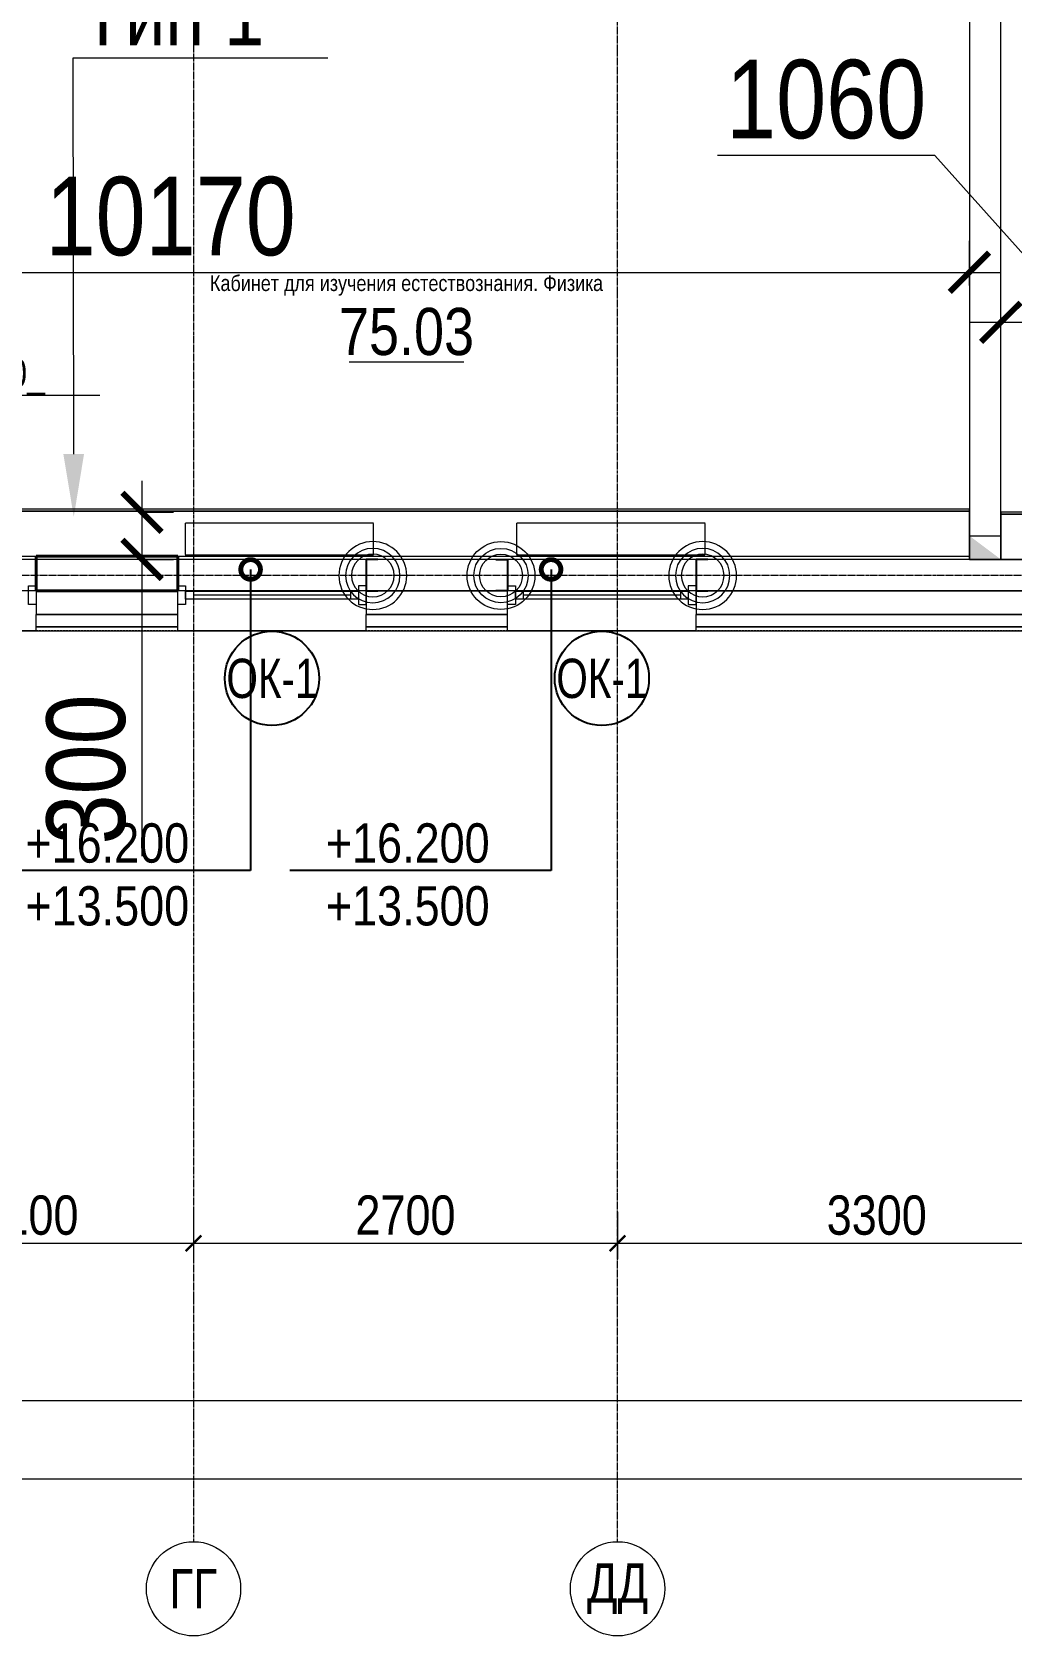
# Model space of a CAD drawing. Header units: millimetres. Extents: x -65509 to 912790, y 446 to 713294.
# Drawn here: x 465074 to 471311, y 499528 to 509741 of the extents above; entities that cross this region are included whole.
import ezdxf
from ezdxf import colors
from ezdxf.entities.mleader import LeaderData, LeaderLine
from ezdxf.enums import TextEntityAlignment as Align
from ezdxf.math import Vec2, Vec3

# ---------------------------------------------------------------- set-up
doc = ezdxf.new("R2010")
doc.units = ezdxf.units.MM
for name, pattern in [('CENTER2', [28.575, 19.05, -3.175, 3.175, -3.175]), ('DASHED', [19.05, 12.7, -6.35]), ('HIDDEN2', [4.7625, 3.175, -1.5875])]:
    doc.linetypes.add(name, pattern=pattern)
doc.layers.get('Defpoints').update_dxf_attribs({"color": 250})
for name, color, linetype, lineweight in [('A-AREA', 250, 'Continuous', 15), ('A-Wall_Материал_Газоблок_Контур', 250, 'Continuous', 0), ('АР_Колонны', 250, 'Continuous', 30), ('АР_Окна', 250, 'Continuous', 5), ('АР_Окна марка', 250, 'Continuous', 9), ('АР_площадь пом', 250, 'Continuous', 5), ('АР_Размеры обшивки', 250, 'Continuous', 5), ('АР_Стены ЖБ', 250, 'Continuous', 35), ('АР_Стены ПЕНОблок', 250, 'Continuous', 20), ('АР_Тонкая', 250, 'Continuous', 5), ('АР_Утеплитель', 250, 'Continuous', 0), ('КМ_Фахверки', 250, 'Continuous', 25), ('Марка окна', 250, 'Continuous', 25), ('ОВ_Отопление', 250, 'Continuous', 5), ('Размеры зашивки ГКЛ', 250, 'Continuous', 0), ('РД_Оси_100', 250, 'Continuous', 0), ('РД_Оси_размер', 250, 'Continuous', 0), ('РД_полы_подиумы', 7, 'Continuous', 0)]:
    doc.layers.add(name, color=color, linetype=linetype, lineweight=lineweight)
doc.layers.add('АР_Делит', color=250, linetype='Continuous', lineweight=0, plot=False)
for name, color, linetype, lineweight, true_color in [('АР_Отопительные приборы', 1, 'HIDDEN2', 0, 0xff0000), ('Зашивка радиаторов тип 1 (фанера и МДФ)', 7, 'Continuous', 0, 0x000085), ('Зашивка радиаторов тип 2 (файерборд 2 слоя_керамогранит)', 7, 'Continuous', 0, 0xf40101)]:
    doc.layers.add(name, color=color, linetype=linetype, lineweight=lineweight, true_color=true_color)
doc.styles.add('Arial_09', font='ARIALN.TTF', dxfattribs={"width": 0.9})
doc.styles.add('Isocpeur3', font='isocpeur.ttf')
doc.styles.add('style1', font='ARIALN.TTF')
doc.styles.add('ккк', font='isocpeur.ttf', dxfattribs={"width": 0.85, "oblique": 15})
doc.dimstyles.new('Dim100_ареал', dxfattribs={"dimscale": 100, "dimtxt": 2.5, "dimasz": 1, "dimexe": 1, "dimexo": 1, "dimgap": 0.5, "dimtad": 1, "dimzin": 12, "dimdsep": 46, "dimtxsty": 'style1', "dimblk": 'ARCHTICK', "dimcen": 1, "dimdle": 1, "dimclrd": 256, "dimclre": 256, "dimaunit": 1, "dimadec": 0, "dimazin": 3, "dimtfac": 1, "dimtmove": 1, "dimatfit": 3, "dimldrblk": 'OPEN30', "dimfxl": 4, "dimfxlon": 1, "dimtolj": 1, "dimtzin": 0, "dimlwd": 9, "dimlwe": 9, "dimarcsym": 0})
doc.dimstyles.new('Dim200_ареал', dxfattribs={"dimscale": 100, "dimtxt": 5, "dimasz": 2.5, "dimexe": 2, "dimexo": 2, "dimgap": 1, "dimtad": 1, "dimzin": 12, "dimdsep": 46, "dimtxsty": 'style1', "dimblk": 'ARCHTICK', "dimcen": 3, "dimdle": 2, "dimclrd": 256, "dimclre": 256, "dimaunit": 1, "dimadec": 0, "dimazin": 3, "dimtfac": 1, "dimtmove": 1, "dimatfit": 3, "dimldrblk": 'OPEN30', "dimfxl": 5, "dimfxlon": 1, "dimtolj": 1, "dimtzin": 0, "dimlwd": 9, "dimlwe": 9, "dimarcsym": 0})

# ---------------------------------------------------------------- blocks, each defined once
blk = doc.blocks.new('Ф_пеноблок 200')
at = {"layer": 'АР_Делит', "color": 1}
for radius in [216, 173, 136]:
    blk.add_circle((103, -42), radius, dxfattribs=at)
at = {"layer": 'КМ_Фахверки'}
blk.add_lwpolyline([(0, -75), (0, 0), (200, 0), (200, -75)], dxfattribs=at)
blk = doc.blocks.new('_DotSmall')
at = {"color": 0, "linetype": 'ByBlock', "const_width": 0.5}
blk.add_lwpolyline([(-0.0625, 0, 1), (0.0625, 0, 1)], format="xyb", close=True, dxfattribs=at)
blk = doc.blocks.new('A-iden')
at = {"linetype": 'Continuous', "lineweight": 5}
blk.add_circle((0, -4), 3, dxfattribs=at)
at = {"color": 0, "linetype": 'Continuous', "lineweight": 20, "style": 'ккк', "width": 0.85}
blk.add_attdef('ID', text='', height=8, dxfattribs=at).set_placement((0.31, -3.85), align=Align.MIDDLE_CENTER)
blk = doc.blocks.new('_ArchTick')
at = {"color": 0, "linetype": 'ByBlock', "const_width": 0.15}
blk.add_lwpolyline([(-0.5, -0.5), (0.5, 0.5)], dxfattribs=at)
blk = doc.blocks.new('*D315')
at = {"layer": 'Defpoints', "color": 0, "transparency": 16777216}
for p in [(74400, -3255), (76500, -3255), (76500, -4255)]:
    blk.add_point(p, dxfattribs=at)
at = {"layer": 'РД_Оси_размер', "color": 0, "lineweight": 5, "transparency": 16777216}
for p, q in [((74400, -4055), (74400, -4355)), ((76500, -4055), (76500, -4355)), ((74300, -4255), (76600, -4255))]:
    blk.add_line(p, q, dxfattribs=at)
at = {"layer": 'РД_Оси_размер', "color": 0, "lineweight": 5, "transparency": 16777216, "xscale": 100, "yscale": 100, "zscale": 100, "rotation": 180}
blk.add_blockref('_ArchTick', (74400, -4255), dxfattribs=at)
at = {"layer": 'РД_Оси_размер', "color": 0, "lineweight": 5, "transparency": 16777216, "xscale": 100, "yscale": 100, "zscale": 100}
blk.add_blockref('_ArchTick', (76500, -4255), dxfattribs=at)
at = {"layer": 'РД_Оси_размер', "color": 0, "transparency": 16777216, "insert": (75450, -4077), "char_height": 250, "attachment_point": 5, "style": 'style1'}
blk.add_mtext('\\A1;2100', dxfattribs=at)
blk = doc.blocks.new('_Open30')
at = {"color": 0, "linetype": 'ByBlock', "lineweight": -2}
for p, q in [((-1, 0.268), (0, 0)), ((0, 0), (-1, -0.268)), ((0, 0), (-1, 0))]:
    blk.add_line(p, q, dxfattribs=at)
blk = doc.blocks.new('*D316')
at = {"layer": 'Defpoints', "color": 0, "transparency": 16777216}
for p in [(76500, -3255), (79200, -3255), (79200, -4255)]:
    blk.add_point(p, dxfattribs=at)
at = {"layer": 'РД_Оси_размер', "color": 0, "lineweight": 5, "transparency": 16777216}
for p, q in [((76500, -4055), (76500, -4355)), ((79200, -4055), (79200, -4355)), ((76400, -4255), (79300, -4255))]:
    blk.add_line(p, q, dxfattribs=at)
at = {"layer": 'РД_Оси_размер', "color": 0, "lineweight": 5, "transparency": 16777216, "xscale": 100, "yscale": 100, "zscale": 100, "rotation": 180}
blk.add_blockref('_ArchTick', (76500, -4255), dxfattribs=at)
at = {"layer": 'РД_Оси_размер', "color": 0, "lineweight": 5, "transparency": 16777216, "xscale": 100, "yscale": 100, "zscale": 100}
blk.add_blockref('_ArchTick', (79200, -4255), dxfattribs=at)
at = {"layer": 'РД_Оси_размер', "color": 0, "transparency": 16777216, "insert": (77850, -4077), "char_height": 250, "attachment_point": 5, "style": 'style1'}
blk.add_mtext('\\A1;2700', dxfattribs=at)
blk = doc.blocks.new('*D317')
at = {"layer": 'Defpoints', "color": 0, "transparency": 16777216}
for p in [(79200, -3255), (82500, -3255), (82500, -4255)]:
    blk.add_point(p, dxfattribs=at)
at = {"layer": 'РД_Оси_размер', "color": 0, "lineweight": 5, "transparency": 16777216}
for p, q in [((79200, -4055), (79200, -4355)), ((82500, -4055), (82500, -4355)), ((79100, -4255), (82600, -4255))]:
    blk.add_line(p, q, dxfattribs=at)
at = {"layer": 'РД_Оси_размер', "color": 0, "lineweight": 5, "transparency": 16777216, "xscale": 100, "yscale": 100, "zscale": 100, "rotation": 180}
blk.add_blockref('_ArchTick', (79200, -4255), dxfattribs=at)
at = {"layer": 'РД_Оси_размер', "color": 0, "lineweight": 5, "transparency": 16777216, "xscale": 100, "yscale": 100, "zscale": 100}
blk.add_blockref('_ArchTick', (82500, -4255), dxfattribs=at)
at = {"layer": 'РД_Оси_размер', "color": 0, "transparency": 16777216, "insert": (80850, -4077), "char_height": 250, "attachment_point": 5, "style": 'style1'}
blk.add_mtext('\\A1;3300', dxfattribs=at)
blk = doc.blocks.new('*D204')
at = {"layer": 'Defpoints', "color": 0, "transparency": 16777216}
for p in [(0, -3255), (114600, -3255), (114600, -5755)]:
    blk.add_point(p, dxfattribs=at)
at = {"layer": 'РД_Оси_размер', "color": 0, "lineweight": 5, "transparency": 16777216}
for p, q in [((0, -5555), (0, -5855)), ((114600, -5555), (114600, -5855)), ((-100, -5755), (114700, -5755))]:
    blk.add_line(p, q, dxfattribs=at)
at = {"layer": 'РД_Оси_размер', "color": 0, "lineweight": 5, "transparency": 16777216, "xscale": 100, "yscale": 100, "zscale": 100, "rotation": 180}
blk.add_blockref('_ArchTick', (0, -5755), dxfattribs=at)
at = {"layer": 'РД_Оси_размер', "color": 0, "lineweight": 5, "transparency": 16777216, "xscale": 100, "yscale": 100, "zscale": 100}
blk.add_blockref('_ArchTick', (114600, -5755), dxfattribs=at)
at = {"layer": 'РД_Оси_размер', "color": 0, "transparency": 16777216, "insert": (57300, -5577), "char_height": 250, "attachment_point": 5, "style": 'style1'}
blk.add_mtext('\\A1;114600', dxfattribs=at)
blk = doc.blocks.new('*D220')
at = {"layer": 'Defpoints', "color": 0, "transparency": 16777216}
for p in [(45600, -3255), (83100, -3255), (83100, -5255)]:
    blk.add_point(p, dxfattribs=at)
at = {"layer": 'РД_Оси_размер', "color": 0, "lineweight": 5, "transparency": 16777216}
for p, q in [((45600, -5055), (45600, -5355)), ((83100, -5055), (83100, -5355)), ((45500, -5255), (83200, -5255))]:
    blk.add_line(p, q, dxfattribs=at)
at = {"layer": 'РД_Оси_размер', "color": 0, "lineweight": 5, "transparency": 16777216, "xscale": 100, "yscale": 100, "zscale": 100, "rotation": 180}
blk.add_blockref('_ArchTick', (45600, -5255), dxfattribs=at)
at = {"layer": 'РД_Оси_размер', "color": 0, "lineweight": 5, "transparency": 16777216, "xscale": 100, "yscale": 100, "zscale": 100}
blk.add_blockref('_ArchTick', (83100, -5255), dxfattribs=at)
at = {"layer": 'РД_Оси_размер', "color": 0, "transparency": 16777216, "insert": (64350, -5077), "char_height": 250, "attachment_point": 5, "style": 'style1'}
blk.add_mtext('\\A1;37500', dxfattribs=at)
blk = doc.blocks.new('Bottom_R_1200')
at = {"layer": 'АР_Отопительные приборы'}
blk.add_lwpolyline([(-600, -100), (600, -100), (600, 100), (-600, 100)], close=True, dxfattribs=at)
blk = doc.blocks.new('*D689')
at = {"layer": 'Defpoints', "color": 0, "lineweight": 25, "transparency": 16777216}
for p in [(471041, 508211), (460871, 507933), (471041, 507927)]:
    blk.add_point(p, dxfattribs=at)
at = {"layer": 'АР_Размеры обшивки', "lineweight": 9, "transparency": 16777216}
for p, q in [((460871, 508133), (460871, 508411)), ((471041, 508127), (471041, 508411)), ((460671, 508211), (471241, 508211))]:
    blk.add_line(p, q, dxfattribs=at)
at = {"layer": 'АР_Размеры обшивки', "lineweight": 9, "transparency": 16777216, "xscale": 250, "yscale": 250, "zscale": 250, "rotation": 180}
blk.add_blockref('_ArchTick', (460871, 508211), dxfattribs=at)
at = {"layer": 'АР_Размеры обшивки', "lineweight": 9, "transparency": 16777216, "xscale": 250, "yscale": 250, "zscale": 250}
blk.add_blockref('_ArchTick', (471041, 508211), dxfattribs=at)
at = {"layer": 'АР_Размеры обшивки', "color": 0, "transparency": 16777216, "insert": (465956, 508566), "char_height": 500, "attachment_point": 5, "style": 'style1'}
blk.add_mtext('\\A1;10170', dxfattribs=at)
blk = doc.blocks.new('*D705')
at = {"layer": 'Defpoints', "color": 0, "lineweight": 25, "transparency": 16777216}
for p in [(472301, 507893), (471241, 507587), (472301, 507587)]:
    blk.add_point(p, dxfattribs=at)
at = {"layer": 'АР_Размеры обшивки', "lineweight": 9, "transparency": 16777216}
for p, q in [((470821, 508956), (469437, 508956)), ((471771, 507893), (470821, 508956)), ((471241, 507787), (471241, 508093)), ((472301, 507787), (472301, 508093)), ((471041, 507893), (472501, 507893))]:
    blk.add_line(p, q, dxfattribs=at)
at = {"layer": 'АР_Размеры обшивки', "lineweight": 9, "transparency": 16777216, "xscale": 250, "yscale": 250, "zscale": 250, "rotation": 180}
blk.add_blockref('_ArchTick', (471241, 507893), dxfattribs=at)
at = {"layer": 'АР_Размеры обшивки', "lineweight": 9, "transparency": 16777216, "xscale": 250, "yscale": 250, "zscale": 250}
blk.add_blockref('_ArchTick', (472301, 507893), dxfattribs=at)
at = {"layer": 'АР_Размеры обшивки', "color": 0, "transparency": 16777216, "insert": (470129, 509311), "char_height": 500, "attachment_point": 5, "style": 'style1'}
blk.add_mtext('\\A1;1060', dxfattribs=at)
blk = doc.blocks.new('*D789')
at = {"layer": 'Defpoints', "color": 0, "lineweight": 25, "transparency": 16777216}
for p in [(465648, 506683), (465774, 506683), (465643, 506383)]:
    blk.add_point(p, dxfattribs=at)
at = {"layer": 'АР_Размеры обшивки', "lineweight": 9, "transparency": 16777216}
for p, q in [((465774, 506183), (465774, 506883)), ((465774, 506683), (465974, 506683)), ((465774, 506383), (465974, 506383)), ((465774, 504494), (465774, 506383))]:
    blk.add_line(p, q, dxfattribs=at)
at = {"layer": 'АР_Размеры обшивки', "lineweight": 9, "transparency": 16777216, "xscale": 250, "yscale": 250, "zscale": 250}
for p, rotation in [((465774, 506683), 90), ((465774, 506383), 270)]:
    blk.add_blockref('_ArchTick', p, dxfattribs=dict(at, rotation=rotation))
at = {"layer": 'АР_Размеры обшивки', "color": 0, "transparency": 16777216, "insert": (465419, 505046), "char_height": 500, "attachment_point": 5, "rotation": 90, "style": 'style1'}
blk.add_mtext('\\A1;300', dxfattribs=at)
blk = doc.blocks.new('MOK-МаркаПомещения1')
at = {"layer": 'A-AREA', "color": 0}
blk.add_line((-3.65, -1.94), (3.65, -1.94), dxfattribs=at)
at = {"layer": 'A-AREA', "color": 0, "style": 'style1'}
blk.add_attdef('АР-ПОМЕЩЕНИЕ:ПЛОЩАДЬ', text='', height=3, dxfattribs=at).set_placement((0, 0), align=Align.MIDDLE)
at = {"layer": 'Defpoints', "style": 'style1', "flags": 8}
blk.add_attdef('АР-ПОМЕЩЕНИЕ:НАИМЕНОВАНИЕ', text='', height=1, dxfattribs=at).set_placement((0, 2.96), align=Align.MIDDLE)
blk = doc.blocks.new('МОК-Наименование')
at = {"layer": 'Defpoints'}
blk.add_circle((0, 0), 3, dxfattribs=at)
at = {"color": 0, "linetype": 'ByBlock', "lineweight": -2, "style": 'Isocpeur3', "width": 0.8, "flags": 4}
blk.add_attdef('АР-ОКНО:НАИМЕНОВАНИЕ', text='', height=2.5, dxfattribs=at).set_placement((0, 0), align=Align.MIDDLE)
blk = doc.blocks.new('СОШ_2200_АР_ОСИ_М100_28.05.24')
at = {"layer": 'АР_Делит', "color": 5, "linetype": 'DASHED'}
blk.add_lwpolyline([(114955, 135155), (114955, -355), (93595.036, -355), (93595.036, 13855), (94145, 13855), (94145, 68320), (66055, 68320), (66055, 13857.73), (83455, 13857.73), (83455, -355), (45245, -355), (45245, 13145), (44695, 13145), (44695, 26755), (45245, 26755), (45245, 68320), (20455, 68320), (20455, 26755), (27955, 26755), (27955, 13145), (-355, 13145), (-355, 100855), (37145, 100855), (37145, 129155)], dxfattribs=at)
at = {"layer": 'РД_Оси_100', "linetype": 'CENTER2'}
for p, q in [((79200, -6155), (79200, 139938.679)), ((33000, 0), (85055, 0))]:
    blk.add_line(p, q, dxfattribs=at)
blk.add_lwpolyline([(76500, 139938.679), (76500, -6155)], dxfattribs=at)
at = {"layer": 'РД_Оси_100', "color": 0}
ref = blk.add_blockref('A-iden', (76500.734, -6054.999), dxfattribs=dict(at, xscale=100, yscale=100, zscale=100))
ref.add_attrib('ID', 'ГГ', dxfattribs={"layer": '0', "linetype": 'Continuous', "height": 250, "style": 'style1'}).set_placement((76500.734, -6454.999), align=Align.MIDDLE)
ref = blk.add_blockref('A-iden', (79200, -6054.999), dxfattribs=dict(at, xscale=100, yscale=100, zscale=100))
ref.add_attrib('ID', 'ДД', dxfattribs={"layer": '0', "linetype": 'Continuous', "height": 250, "style": 'style1'}).set_placement((79200, -6454.999), align=Align.MIDDLE)
at = {"layer": 'РД_Оси_размер'}
for base, p1, p2, picture, middle in [((114600, -5755), (0, -3255), (114600, -3255), '*D204', (57300, -5577.357)), ((83100, -5255), (45600, -3255), (83100, -3255), '*D220', (64350, -5077.357)), ((76500, -4255), (74400, -3255), (76500, -3255), '*D315', (75450, -4077.357)), ((79200, -4255), (76500, -3255), (79200, -3255), '*D316', (77850, -4077.357)), ((82500, -4255), (79200, -3255), (82500, -3255), '*D317', (80850, -4077.357))]:
    dim = blk.add_linear_dim(base=base, p1=p1, p2=p2, dimstyle='Dim100_ареал', dxfattribs=at)
    dim.commit()
    dim.dimension.update_dxf_attribs({"geometry": picture, "text_midpoint": middle})

msp = doc.modelspace()

# ---------------------------------------------------------------- hatches: boundary and pattern name
at = {"layer": 'ОВ_Отопление', "linetype": 'Continuous', "lineweight": 5}
for points in [[(471040.882, 506533.318), (471040.882, 506383.318), (471140.882, 506458.318)], [(471040.882, 506383.318), (471240.882, 506383.318), (471140.882, 506458.318)]]:
    msp.add_hatch(color=256, dxfattribs=at).paths.add_polyline_path(points, flags=0)

# ---------------------------------------------------------------- linework, layer by layer
at = {"layer": 'АР_Окна', "linetype": 'Continuous', "lineweight": 5}
msp.add_line((469200.882, 506180.818), (469200.882, 506130.818), dxfattribs=at)
msp.add_lwpolyline([(469250.882, 506095.818), (469300.882, 506095.818), (469300.882, 506215.818), (469250.882, 506215.818)], close=True, dxfattribs=at)
at = {"layer": 'АР_Стены ПЕНОблок', "linetype": 'Continuous', "lineweight": 20}
for p, q in [((471040.882, 513983.318), (471040.882, 506383.318)), ((471240.882, 506383.318), (471240.882, 513983.318)), ((472300.882, 506383.318), (469300.882, 506383.318)), ((469300.882, 506383.318), (469300.882, 506183.318)), ((471040.882, 506383.318), (471240.882, 506383.318)), ((469300.882, 506183.318), (472300.882, 506183.318))]:
    msp.add_line(p, q, dxfattribs=at)
at = {"layer": 'АР_Тонкая', "linetype": 'Continuous', "lineweight": 5}
for p, q in [((472300.882, 506033.318), (469300.882, 506033.318)), ((469300.882, 505928.318), (469300.882, 506033.318)), ((469300.882, 505953.318), (472300.882, 505953.318)), ((472300.882, 505953.318), (469300.882, 505953.318)), ((469300.882, 505928.318), (472300.882, 505928.318))]:
    msp.add_line(p, q, dxfattribs=at)
at = {"layer": 'АР_Утеплитель', "linetype": 'Continuous', "lineweight": 0}
for p, q in [((472300.882, 506183.318), (469300.882, 506183.318)), ((469300.882, 506183.318), (469300.882, 506033.318)), ((469300.882, 506033.318), (472300.882, 506033.318))]:
    msp.add_line(p, q, dxfattribs=at)
at = {"layer": 'Зашивка радиаторов тип 1 (фанера и МДФ)', "linetype": 'Continuous', "lineweight": 0}
for p, q in [((471040.882, 506703.318), (460870.878, 506703.318)), ((471040.882, 506690.818), (460870.878, 506690.818)), ((460870.878, 506690.818), (471040.882, 506690.818)), ((471040.882, 506690.818), (471040.882, 506703.318)), ((471040.882, 506403.318), (471040.882, 506690.818))]:
    msp.add_line(p, q, dxfattribs=at)
at = {"layer": 'Зашивка радиаторов тип 2 (файерборд 2 слоя_керамогранит)', "linetype": 'Continuous', "lineweight": 0}
for p, q in [((471240.882, 506683.318), (471240.882, 506670.818)), ((472300.882, 506683.318), (471240.882, 506683.318)), ((471240.882, 506670.818), (471240.882, 506383.318)), ((472300.882, 506670.818), (471240.882, 506670.818)), ((471240.882, 506670.818), (472300.882, 506670.818)), ((471240.882, 506383.318), (472300.882, 506383.318))]:
    msp.add_line(p, q, dxfattribs=at)
at = {"layer": 'КМ_Фахверки', "lineweight": 5}
msp.add_lwpolyline([(435451.032, 597333.318), (504300.882, 597333.318), (504300.882, 506183.318), (435100.882, 506183.318), (435100.882, 574808.318), (435451.032, 574808.318), (435451.032, 597333.318)], dxfattribs=at)
at = {"layer": 'ОВ_Отопление', "linetype": 'Continuous', "lineweight": 9}
for p, q in [((471040.882, 506383.318), (471040.882, 506533.318)), ((471040.882, 506533.318), (471240.882, 506533.318)), ((471240.882, 506383.318), (471240.882, 506533.318)), ((471040.882, 506383.318), (471240.882, 506383.318))]:
    msp.add_line(p, q, dxfattribs=at)

# ---------------------------------------------------------------- block references
at = {"layer": 'АР_площадь пом', "linetype": 'Continuous', "lineweight": 5}
ref = msp.add_blockref('MOK-МаркаПомещения1', (467457.477, 507834.694), dxfattribs=dict(at, xscale=100, yscale=100, zscale=100))
ref.add_attrib('АР-ПОМЕЩЕНИЕ:НАИМЕНОВАНИЕ', 'Кабинет для изучения естествознания. Физика', dxfattribs={"layer": 'Defpoints', "height": 100, "style": 'style1'}).set_placement((467457.477, 508130.257), align=Align.MIDDLE)
ref.add_attrib('АР-ПОМЕЩЕНИЕ:ПЛОЩАДЬ', '75.03', dxfattribs={"layer": 'A-AREA', "color": 0, "height": 300, "style": 'style1'}).set_placement((467457.477, 507834.694), align=Align.MIDDLE)
at = {"layer": 'КМ_Фахверки', "xscale": -1, "rotation": 90}
for p in [(467200.882, 506383.318), (469300.882, 506383.318), (469300.882, 506383.318)]:
    msp.add_blockref('Ф_пеноблок 200', p, dxfattribs=at)
at = {"layer": 'КМ_Фахверки', "rotation": 270}
msp.add_blockref('Ф_пеноблок 200', (468100.882, 506383.318), dxfattribs=at)

# ---------------------------------------------------------------- dimensions: what is measured, and where the dimension line sits
at = {"layer": 'АР_Размеры обшивки'}
dim = msp.add_linear_dim(base=(472300.882, 507893.049), p1=(471240.882, 507587.318), p2=(472300.882, 507587.318), dimstyle='Dim200_ареал', override={"dimdec": 0}, dxfattribs=at)
dim.commit()
dim.dimension.update_dxf_attribs({"geometry": '*D705', "text_midpoint": (470721.277, 508955.737), "dimtype": 160})
dim = msp.add_linear_dim(base=(471040.882, 508210.955), p1=(460870.878, 507933.455), p2=(471040.882, 507927.205), dimstyle='Dim200_ареал', override={"dimdec": 0}, dxfattribs=at)
dim.commit()
dim.dimension.update_dxf_attribs({"geometry": '*D689', "text_midpoint": (465955.88, 508566.242)})

# ---------------------------------------------------------------- leaders
at = {"layer": 'Размеры зашивки ГКЛ'}
ml = msp.add_multileader_mtext('Standard', dxfattribs=at)
ml.set_content('\\pxsm1;Тип 1 ', color=(0, 0, 138), style='style1')
ml.set_leader_properties(color=256, linetype='ByLayer', lineweight=9)
ml.build(insert=Vec2(0, 0))
ml.multileader.update_dxf_attribs({"has_dogleg": 0, "text_left_attachment_type": 6, "text_right_attachment_type": 6, "text_bottom_attachment_type": 10, "dogleg_length": 25, "arrow_head_size": 400})
ctx = ml.context
ctx.base_point, ctx.char_height, ctx.arrow_head_size, ctx.landing_gap_size, ctx.plane_origin = Vec3(465335.882, 509577.591), 400, 400, 50, Vec3(458476.694, 515650.405)
ctx.left_attachment, ctx.right_attachment, ctx.top_attachment = 6, 6, 10
notes = []
notes.append((ctx, [(0, (1, 1, 0), (465310.882, 509577.591), (1, 0), 25, [(1, [(465339.3, 506653.926)], 0, [])])]))
ctx.mtext.insert, ctx.mtext.width, ctx.mtext.defined_height, ctx.mtext.line_spacing_factor, ctx.mtext.flow_direction = Vec3(465385.882, 510057.591), 1668.44707, 600, 0.3, 5
at = {"layer": 'РД_полы_подиумы'}
ml = msp.add_multileader_mtext('Standard', dxfattribs=at)
ml.set_content('\\pxsm1;Подиум, h=150_\\Pсм.раздел АИ', color=256, style='style1')
ml.set_leader_properties(color=256, linetype='ByLayer', lineweight=9)
ml.set_arrow_properties(name='DOTSMALL')
ml.build(insert=Vec2(0, 0))
ml.multileader.update_dxf_attribs({"text_left_attachment_type": 6, "text_right_attachment_type": 6, "text_bottom_attachment_type": 10, "dogleg_length": 25, "arrow_head_size": 300})
ctx = ml.context
ctx.base_point, ctx.char_height, ctx.arrow_head_size, ctx.landing_gap_size, ctx.plane_origin = Vec3(463554.312, 507429.613), 180, 300, 50, Vec3(454942.448, 510458.384)
ctx.left_attachment, ctx.right_attachment, ctx.top_attachment = 6, 6, 10
notes.append((ctx, [(0, (1, 1, 0), (463396.301, 507429.613), (1, 0), 158.01, [(1, [(462723.349, 507426.592)], 0, [])])]))
ctx.mtext.insert, ctx.mtext.width, ctx.mtext.defined_height, ctx.mtext.line_spacing_factor, ctx.mtext.flow_direction = Vec3(463604.312, 507659.586), 2644.91111, 2067.07, 0.3, 5
for ctx, leaders in notes:
    for number, flags, end, landing, length, lines in leaders:
        leader = LeaderData()
        leader.index, (leader.has_last_leader_line, leader.has_dogleg_vector, leader.attachment_direction) = number, flags
        leader.last_leader_point, leader.dogleg_vector, leader.dogleg_length = Vec3(end), Vec3(landing), length
        for number, points, colour, breaks in lines:
            line = LeaderLine()
            line.index, line.vertices, line.color, line.breaks = number, Vec3.list(points), colors.encode_raw_color(colour), breaks
            leader.lines.append(line)
        ctx.leaders.append(leader)

# ---------------------------------------------------------------- next in the draw order: leaders
at = {"layer": 'Марка окна', "lineweight": 0, "ltscale": 20}
ml = msp.add_multileader_mtext('Standard', dxfattribs=at)
ml.set_content('+16.200\\P+13.500', color=256, style='style1')
ml.set_leader_properties(color=256, linetype='ByLayer', lineweight=-1)
ml.set_arrow_properties(name='DOTSMALL')
ml.build(insert=Vec2(0, 0))
ml.multileader.update_dxf_attribs({"text_left_attachment_type": 6, "text_right_attachment_type": 6, "dogleg_length": 200, "arrow_head_size": 250})
ctx = ml.context
ctx.base_point, ctx.char_height, ctx.arrow_head_size, ctx.landing_gap_size, ctx.plane_origin = Vec3(465030.904, 504402.413), 250, 250, 0, Vec3(464784.716, 503717.886)
ctx.left_attachment, ctx.right_attachment = 6, 6
notes = []
notes.append((ctx, [(0, (1, 1, 0), (466464.816, 504402.413), (-1, 0), 420.441, [(0, [(466465.008, 506319.297)], 0, [])])]))
ctx.mtext.insert, ctx.mtext.line_spacing_factor, ctx.mtext.flow_direction = Vec3(465030.904, 504702.413), 0.96, 5
ctx.mtext.has_bg_fill, ctx.mtext.bg_color, ctx.mtext.bg_scale_factor, ctx.mtext.bg_transparency, ctx.mtext.use_window_bg_color = 1, -1027028792, 1.5, 0, 1
ml = msp.add_multileader_mtext('Standard', dxfattribs=at)
ml.set_content('+16.200\\P+13.500', color=256, style='style1')
ml.set_leader_properties(color=256, linetype='ByLayer', lineweight=-1)
ml.set_arrow_properties(name='DOTSMALL')
ml.build(insert=Vec2(0, 0))
ml.multileader.update_dxf_attribs({"text_left_attachment_type": 6, "text_right_attachment_type": 6, "dogleg_length": 200, "arrow_head_size": 250})
ctx = ml.context
ctx.base_point, ctx.char_height, ctx.arrow_head_size, ctx.landing_gap_size, ctx.plane_origin = Vec3(466943.586, 504402.413), 250, 250, 0, Vec3(466697.399, 503717.886)
ctx.left_attachment, ctx.right_attachment = 6, 6
notes.append((ctx, [(0, (1, 1, 0), (468377.499, 504402.413), (-1, 0), 420.441, [(0, [(468377.69, 506319.297)], 0, [])])]))
ctx.mtext.insert, ctx.mtext.line_spacing_factor, ctx.mtext.flow_direction = Vec3(466943.586, 504702.413), 0.96, 5
ctx.mtext.has_bg_fill, ctx.mtext.bg_color, ctx.mtext.bg_scale_factor, ctx.mtext.bg_transparency, ctx.mtext.use_window_bg_color = 1, -1027028792, 1.5, 0, 1
for ctx, leaders in notes:
    for number, flags, end, landing, length, lines in leaders:
        leader = LeaderData()
        leader.index, (leader.has_last_leader_line, leader.has_dogleg_vector, leader.attachment_direction) = number, flags
        leader.last_leader_point, leader.dogleg_vector, leader.dogleg_length = Vec3(end), Vec3(landing), length
        for number, points, colour, breaks in lines:
            line = LeaderLine()
            line.index, line.vertices, line.color, line.breaks = number, Vec3.list(points), colors.encode_raw_color(colour), breaks
            leader.lines.append(line)
        ctx.leaders.append(leader)

# ---------------------------------------------------------------- next in the draw order: linework, layer by layer
at = {"layer": 'A-Wall_Материал_Газоблок_Контур', "linetype": 'Continuous', "lineweight": 0}
for p, q in [((465100.882, 506383.318), (461800.882, 506383.318)), ((467200.882, 506383.318), (466000.882, 506383.318)), ((469300.882, 506383.318), (468100.882, 506383.318)), ((461800.882, 505928.318), (465100.882, 505928.318)), ((466000.882, 505928.318), (467200.882, 505928.318)), ((468100.882, 505928.318), (469300.882, 505928.318))]:
    msp.add_line(p, q, dxfattribs=at)
at = {"layer": 'АР_Колонны', "linetype": 'HIDDEN2', "lineweight": 25}
for p, q in [((465100.882, 506403.318), (466000.882, 506403.318)), ((465100.882, 506183.318), (465100.882, 506403.318)), ((466000.882, 506403.318), (466000.882, 506183.318)), ((466000.882, 506183.318), (465100.882, 506183.318))]:
    msp.add_line(p, q, dxfattribs=at)
at = {"layer": 'АР_Колонны', "linetype": 'Continuous', "lineweight": 35}
for p, q in [((465100.882, 506403.318), (465100.882, 506183.318)), ((466000.882, 506403.318), (465100.882, 506403.318)), ((466000.882, 506183.318), (466000.882, 506403.318)), ((465100.882, 506183.318), (466000.882, 506183.318))]:
    msp.add_line(p, q, dxfattribs=at)
at = {"layer": 'АР_Окна', "linetype": 'Continuous', "lineweight": 5}
for p, q in [((465100.882, 506383.318), (461800.882, 506383.318)), ((467200.882, 506383.318), (466000.882, 506383.318)), ((469300.882, 506383.318), (468100.882, 506383.318)), ((466100.882, 506180.818), (466100.882, 506130.818)), ((467100.882, 506155.818), (466100.882, 506155.818)), ((467100.882, 506180.818), (467100.882, 506130.818)), ((468200.882, 506180.818), (468200.882, 506130.818)), ((469200.882, 506155.818), (468200.882, 506155.818)), ((465100.882, 505928.318), (461800.882, 505928.318)), ((467200.882, 505928.318), (466000.882, 505928.318)), ((469300.882, 505928.318), (468100.882, 505928.318))]:
    msp.add_line(p, q, dxfattribs=at)
for points in [[(465050.882, 506215.818), (465100.882, 506215.818), (465100.882, 506095.818), (465050.882, 506095.818)], [(466050.882, 506095.818), (466000.882, 506095.818), (466000.882, 506215.818), (466050.882, 506215.818)], [(467150.882, 506180.818), (467150.882, 506130.818), (466050.882, 506130.818), (466050.882, 506180.818)], [(467150.882, 506095.818), (467200.882, 506095.818), (467200.882, 506215.818), (467150.882, 506215.818)], [(468150.882, 506095.818), (468100.882, 506095.818), (468100.882, 506215.818), (468150.882, 506215.818)], [(469250.882, 506180.818), (469250.882, 506130.818), (468150.882, 506130.818), (468150.882, 506180.818)]]:
    msp.add_lwpolyline(points, close=True, dxfattribs=at)
at = {"layer": 'АР_Стены ЖБ', "linetype": 'Continuous', "lineweight": 40}
for p, q in [((465100.882, 506403.318), (465100.882, 506183.318)), ((466000.882, 506403.318), (465100.882, 506403.318)), ((466000.882, 506183.318), (466000.882, 506403.318)), ((465100.882, 506183.318), (466000.882, 506183.318))]:
    msp.add_line(p, q, dxfattribs=at)
at = {"layer": 'АР_Стены ПЕНОблок', "linetype": 'Continuous', "lineweight": 20}
for p, q in [((466000.882, 506383.318), (465100.882, 506383.318)), ((465100.882, 506383.318), (465100.882, 506183.318)), ((466000.882, 506183.318), (466000.882, 506383.318)), ((468100.882, 506383.318), (467200.882, 506383.318)), ((467200.882, 506383.318), (467200.882, 506183.318)), ((468100.882, 506183.318), (468100.882, 506383.318)), ((465100.882, 506183.318), (466000.882, 506183.318)), ((467200.882, 506183.318), (468100.882, 506183.318))]:
    msp.add_line(p, q, dxfattribs=at)
at = {"layer": 'АР_Тонкая', "linetype": 'Continuous', "lineweight": 5}
for p, q in [((466000.882, 506033.318), (465100.882, 506033.318)), ((465100.882, 505928.318), (465100.882, 506033.318)), ((465100.882, 505953.318), (466000.882, 505953.318)), ((466000.882, 505953.318), (465100.882, 505953.318)), ((466000.882, 505928.318), (466000.882, 506033.318)), ((468100.882, 506033.318), (467200.882, 506033.318)), ((467200.882, 505928.318), (467200.882, 506033.318)), ((467200.882, 505953.318), (468100.882, 505953.318)), ((468100.882, 505953.318), (467200.882, 505953.318)), ((468100.882, 505928.318), (468100.882, 506033.318)), ((465100.882, 505928.318), (466000.882, 505928.318)), ((467200.882, 505928.318), (468100.882, 505928.318))]:
    msp.add_line(p, q, dxfattribs=at)
at = {"layer": 'АР_Утеплитель', "linetype": 'Continuous', "lineweight": 0}
for p, q in [((466000.882, 506183.318), (465100.882, 506183.318)), ((465100.882, 506183.318), (465100.882, 506033.318)), ((466000.882, 506033.318), (466000.882, 506183.318)), ((468100.882, 506183.318), (467200.882, 506183.318)), ((467200.882, 506183.318), (467200.882, 506033.318)), ((468100.882, 506033.318), (468100.882, 506183.318)), ((465100.882, 506033.318), (466000.882, 506033.318)), ((467200.882, 506033.318), (468100.882, 506033.318))]:
    msp.add_line(p, q, dxfattribs=at)
at = {"layer": 'Зашивка радиаторов тип 1 (фанера и МДФ)', "linetype": 'Continuous', "lineweight": 0}
msp.add_line((460870.878, 506403.318), (471040.882, 506403.318), dxfattribs=at)

# ---------------------------------------------------------------- next in the draw order: block references
at = {"layer": 'АР_Окна марка', "linetype": 'Continuous', "lineweight": 9}
ref = msp.add_blockref('МОК-Наименование', (466600.882, 505625.842, -900), dxfattribs=dict(at, xscale=100, yscale=100, zscale=100))
ref.add_attrib('АР-ОКНО:НАИМЕНОВАНИЕ', 'ОК-1', dxfattribs={"layer": '0', "color": 0, "linetype": 'ByBlock', "lineweight": -2, "height": 250, "style": 'Arial_09', "width": 0.9}).set_placement((466600.882, 505625.842, -900), align=Align.MIDDLE)
ref = msp.add_blockref('МОК-Наименование', (468700.882, 505625.842, -900), dxfattribs=dict(at, xscale=100, yscale=100, zscale=100))
ref.add_attrib('АР-ОКНО:НАИМЕНОВАНИЕ', 'ОК-1', dxfattribs={"layer": '0', "color": 0, "linetype": 'ByBlock', "lineweight": -2, "height": 250, "style": 'Arial_09', "width": 0.9}).set_placement((468700.882, 505625.842, -900), align=Align.MIDDLE)
at = {"layer": 'АР_Отопительные приборы'}
for p in [(466648.255, 506513.318), (468757.637, 506513.318)]:
    msp.add_blockref('Bottom_R_1200', p, dxfattribs=at)
at = {"layer": 'РД_Оси_100'}
msp.add_blockref('СОШ_2200_АР_ОСИ_М100_28.05.24', (389600.882, 506283.318), dxfattribs=at)

# ---------------------------------------------------------------- next in the draw order: dimensions: what is measured, and where the dimension line sits
at = {"layer": 'АР_Размеры обшивки'}
dim = msp.add_linear_dim(base=(465773.882, 506683.318), p1=(465643.466, 506383.318), p2=(465648.466, 506683.318), angle=90, dimstyle='Dim200_ареал', override={"dimdec": 0}, dxfattribs=at)
dim.commit()
dim.dimension.update_dxf_attribs({"geometry": '*D789', "text_midpoint": (465765.466, 505046.266), "dimtype": 160})

doc.saveas('drawing.dxf')
